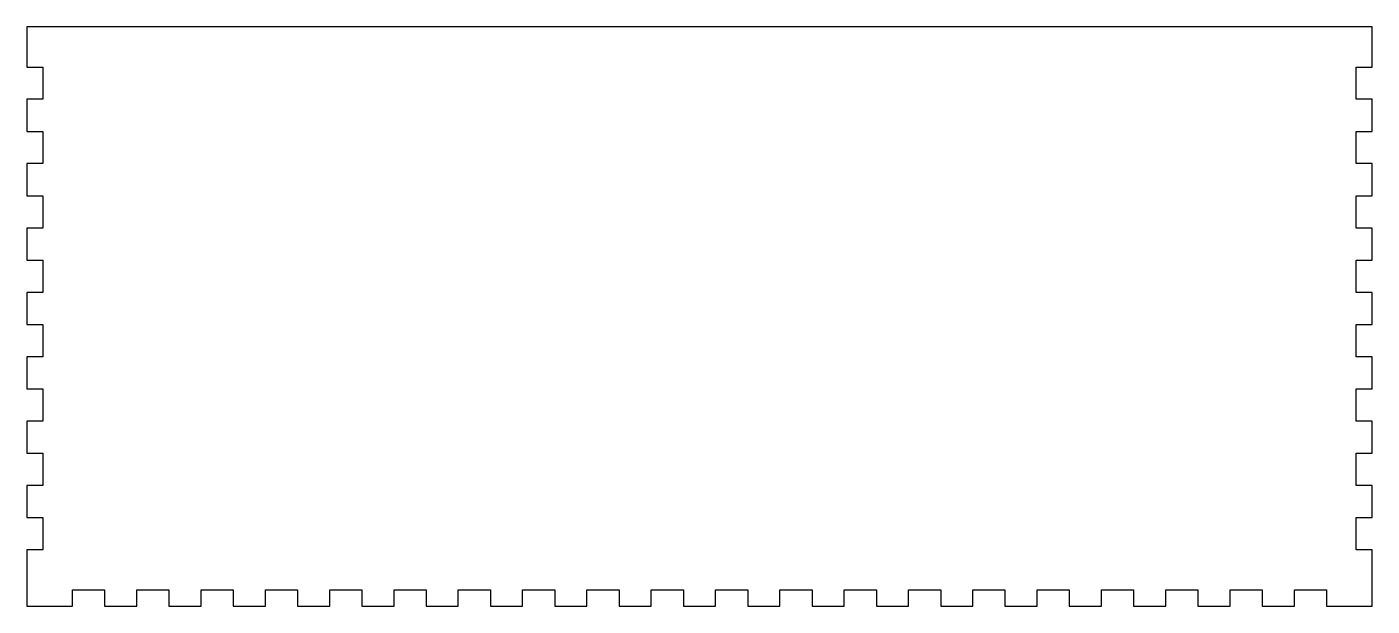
# Model space of a CAD drawing. Header units: millimetres. Extents: x -126 to 126, y -56 to 52.
import ezdxf

# ---------------------------------------------------------------- set-up
doc = ezdxf.new("R2010")
doc.units = ezdxf.units.MM
doc.layers.get('0').update_dxf_attribs({"linetype": 'CONTINUOUS'})

msp = doc.modelspace()

# ---------------------------------------------------------------- linework, layer by layer
for p, q in [((-122.5, 52.5), (-125.5, 52.5)), ((-125.5, 52.5), (-125.5, 45)), ((122.5, 52.5), (-122.5, 52.5)), ((125.5, 52.5), (122.5, 52.5)), ((125.5, 45), (125.5, 52.5)), ((-125.5, 45), (-122.5, 45)), ((-122.5, 45), (-122.5, 39)), ((122.5, 39), (122.5, 45)), ((122.5, 45), (125.5, 45)), ((-122.5, 39), (-125.5, 39)), ((-125.5, 39), (-125.5, 33)), ((125.5, 39), (122.5, 39)), ((125.5, 33), (125.5, 39)), ((-125.5, 33), (-122.5, 33)), ((-122.5, 33), (-122.5, 27)), ((122.5, 27), (122.5, 33)), ((122.5, 33), (125.5, 33)), ((-122.5, 27), (-125.5, 27)), ((-125.5, 27), (-125.5, 21)), ((125.5, 27), (122.5, 27)), ((125.5, 21), (125.5, 27)), ((-125.5, 21), (-122.5, 21)), ((-122.5, 21), (-122.5, 15)), ((122.5, 15), (122.5, 21)), ((122.5, 21), (125.5, 21)), ((-122.5, 15), (-125.5, 15)), ((-125.5, 15), (-125.5, 9)), ((125.5, 15), (122.5, 15)), ((125.5, 9), (125.5, 15)), ((-125.5, 9), (-122.5, 9)), ((-122.5, 9), (-122.5, 3)), ((122.5, 3), (122.5, 9)), ((122.5, 9), (125.5, 9)), ((-122.5, 3), (-125.5, 3)), ((-125.5, 3), (-125.5, -3)), ((125.5, 3), (122.5, 3)), ((125.5, -3), (125.5, 3)), ((-125.5, -3), (-122.5, -3)), ((-122.5, -3), (-122.5, -9)), ((122.5, -9), (122.5, -3)), ((122.5, -3), (125.5, -3)), ((-122.5, -9), (-125.5, -9)), ((-125.5, -9), (-125.5, -15)), ((125.5, -9), (122.5, -9)), ((125.5, -15), (125.5, -9)), ((-125.5, -15), (-122.5, -15)), ((-122.5, -15), (-122.5, -21)), ((122.5, -21), (122.5, -15)), ((122.5, -15), (125.5, -15)), ((-122.5, -21), (-125.5, -21)), ((-125.5, -21), (-125.5, -27)), ((125.5, -21), (122.5, -21)), ((125.5, -27), (125.5, -21)), ((-125.5, -27), (-122.5, -27)), ((-122.5, -27), (-122.5, -33)), ((122.5, -33), (122.5, -27)), ((122.5, -27), (125.5, -27)), ((-122.5, -33), (-125.5, -33)), ((-125.5, -33), (-125.5, -39)), ((125.5, -33), (122.5, -33)), ((125.5, -39), (125.5, -33)), ((-125.5, -39), (-122.5, -39)), ((-122.5, -39), (-122.5, -45)), ((122.5, -45), (122.5, -39)), ((122.5, -39), (125.5, -39)), ((-122.5, -45), (-125.5, -45)), ((-125.5, -45), (-125.5, -52.5)), ((125.5, -45), (122.5, -45)), ((125.5, -52.5), (125.5, -45)), ((-125.5, -52.5), (-125.5, -55.5)), ((-117, -55.5), (-117, -52.5)), ((-117, -52.5), (-111, -52.5)), ((-111, -52.5), (-111, -55.5)), ((-105, -55.5), (-105, -52.5)), ((-105, -52.5), (-99, -52.5)), ((-99, -52.5), (-99, -55.5)), ((-93, -55.5), (-93, -52.5)), ((-93, -52.5), (-87, -52.5)), ((-87, -52.5), (-87, -55.5)), ((-81, -55.5), (-81, -52.5)), ((-81, -52.5), (-75, -52.5)), ((-75, -52.5), (-75, -55.5)), ((-69, -55.5), (-69, -52.5)), ((-69, -52.5), (-63, -52.5)), ((-63, -52.5), (-63, -55.5)), ((-57, -55.5), (-57, -52.5)), ((-57, -52.5), (-51, -52.5)), ((-51, -52.5), (-51, -55.5)), ((-45, -55.5), (-45, -52.5)), ((-45, -52.5), (-39, -52.5)), ((-39, -52.5), (-39, -55.5)), ((-33, -55.5), (-33, -52.5)), ((-33, -52.5), (-27, -52.5)), ((-27, -52.5), (-27, -55.5)), ((-21, -55.5), (-21, -52.5)), ((-21, -52.5), (-15, -52.5)), ((-15, -52.5), (-15, -55.5)), ((-9, -55.5), (-9, -52.5)), ((-9, -52.5), (-3, -52.5)), ((-3, -52.5), (-3, -55.5)), ((3, -55.5), (3, -52.5)), ((3, -52.5), (9, -52.5)), ((9, -52.5), (9, -55.5)), ((15, -55.5), (15, -52.5)), ((15, -52.5), (21, -52.5)), ((21, -52.5), (21, -55.5)), ((27, -55.5), (27, -52.5)), ((27, -52.5), (33, -52.5)), ((33, -52.5), (33, -55.5)), ((39, -55.5), (39, -52.5)), ((39, -52.5), (45, -52.5)), ((45, -52.5), (45, -55.5)), ((51, -55.5), (51, -52.5)), ((51, -52.5), (57, -52.5)), ((57, -52.5), (57, -55.5)), ((63, -55.5), (63, -52.5)), ((63, -52.5), (69, -52.5)), ((69, -52.5), (69, -55.5)), ((75, -55.5), (75, -52.5)), ((75, -52.5), (81, -52.5)), ((81, -52.5), (81, -55.5)), ((87, -55.5), (87, -52.5)), ((87, -52.5), (93, -52.5)), ((93, -52.5), (93, -55.5)), ((99, -55.5), (99, -52.5)), ((99, -52.5), (105, -52.5)), ((105, -52.5), (105, -55.5)), ((111, -55.5), (111, -52.5)), ((111, -52.5), (117, -52.5)), ((117, -52.5), (117, -55.5)), ((125.5, -55.5), (125.5, -52.5)), ((-125.5, -55.5), (-122.5, -55.5)), ((-122.5, -55.5), (-117, -55.5)), ((-111, -55.5), (-105, -55.5)), ((-99, -55.5), (-93, -55.5)), ((-87, -55.5), (-81, -55.5)), ((-75, -55.5), (-69, -55.5)), ((-63, -55.5), (-57, -55.5)), ((-51, -55.5), (-45, -55.5)), ((-39, -55.5), (-33, -55.5)), ((-27, -55.5), (-21, -55.5)), ((-15, -55.5), (-9, -55.5)), ((-3, -55.5), (3, -55.5)), ((9, -55.5), (15, -55.5)), ((21, -55.5), (27, -55.5)), ((33, -55.5), (39, -55.5)), ((45, -55.5), (51, -55.5)), ((57, -55.5), (63, -55.5)), ((69, -55.5), (75, -55.5)), ((81, -55.5), (87, -55.5)), ((93, -55.5), (99, -55.5)), ((105, -55.5), (111, -55.5)), ((117, -55.5), (122.5, -55.5)), ((122.5, -55.5), (125.5, -55.5))]:
    msp.add_line(p, q)

doc.saveas('drawing.dxf')
